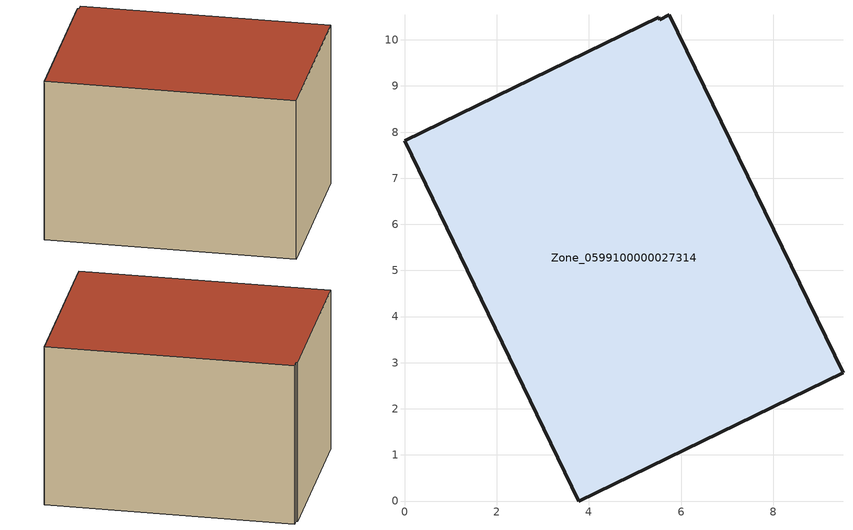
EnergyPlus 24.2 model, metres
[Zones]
Zone_0599100000027314
 floor ground (C_G): 5.54,10.44 5.74,10.54 9.51,2.78 3.78,0 0,7.81 5.51,10.49 z0
 wall outside (C_F): 3.78,0 9.51,2.78 5.74,10.54 5.54,10.44 5.51,10.49 0,7.81 3.78,0 z0:5.88
 roof outside (C_R): 5.74,10.54 5.54,10.44 5.51,10.49 0,7.81 3.78,0 9.51,2.78 z5.88
[BUILDING]
Pand.0599100000027314: North Axis=0; Terrain=City; Loads Convergence Tolerance Value=0.04; Temperature Convergence Tolerance Value=0.4; Solar Distribution=FullExterior; Maximum Number of Warmup Days=25; Minimum Number of Warmup Days=1
[Site:Location]
Rotterdam.The.Hague.AP_ZH_NLD Design_Conditions: Latitude=51.96; Longitude=4.45; Time Zone=1; Elevation=-4.5
[SITE:GROUNDTEMPERATURE:BUILDINGSURFACE]
18, 18, 18, 18, 18, 18, 18, 18, 18, 18, 18, 18
[MATERIAL] Thermal Absorptance=0.9; Solar Absorptance=0.7; Visible Absorptance=0.7
Name | Roughness | Thickness | Conductivity | Density | Specific Heat
G.TI.1946-1964 | MediumSmooth | 0.15 | 1 | 540 | 1210
F.TI.1946-1964 | Rough | 0.3 | 0.857143 | 1920 | 840
R.TI.1946-1964 | MediumRough | 0.2 | 0.277778 | 1500 | 1000
[CONSTRUCTION]
C_G: G.TI.1946-1964
C_F: F.TI.1946-1964
C_R: R.TI.1946-1964
[ZONE]
Zone_0599100000027314: Type=1; Multiplier=1; Ceiling Height=Autocalculate; Volume=Autocalculate; Floor Area=autocalculate; Part of Total Floor Area=Yes
[ZONEINFILTRATION:DESIGNFLOWRATE]
Infil_Zone_0599100000027314: Zone or ZoneList or Space or SpaceList=Zone_0599100000027314; Schedule=AlwaysOn; Design Flow Rate Calculation Method=Flow/Area; Flow Rate per Floor Area=0.003; Constant Term Coefficient=1; Temperature Term Coefficient=0; Velocity Term Coefficient=0; Velocity Squared Term Coefficient=0
[HVACTEMPLATE:ZONE:IDEALLOADSAIRSYSTEM]
Zone_0599100000027314: Maximum Heating Supply Air Temperature=50; Minimum Cooling Supply Air Temperature=13; Maximum Heating Supply Air Humidity Ratio=0.0156; Minimum Cooling Supply Air Humidity Ratio=0.0077; Heating Limit=NoLimit; Cooling Limit=NoLimit; Dehumidification Control Type=ConstantSensibleHeatRatio; Cooling Sensible Heat Ratio=0.7; Dehumidification Setpoint=60; Humidification Control Type=None; Humidification Setpoint=30; Outdoor Air Method=None; Outdoor Air Flow Rate per Person=0.00944; Outdoor Air Flow Rate per Zone Floor Area=0; Outdoor Air Flow Rate per Zone=0; Demand Controlled Ventilation Type=None; Outdoor Air Economizer Type=NoEconomizer; Heat Recovery Type=None; Sensible Heat Recovery Effectiveness=0.7; Latent Heat Recovery Effectiveness=0.65
[ZONECONTROL:THERMOSTAT]
ThermostatControl_Zone_0599100000027314: Zone or ZoneList=Zone_0599100000027314; Control Type Schedule=DualSetpointControlType; Control 1=Thermostat_Zone_0599100000027314; Temperature Difference Between Cutout And Setpoint=0
[THERMOSTATSETPOINT:DUALSETPOINT]
Thermostat_Zone_0599100000027314: Heating Setpoint Temperature Schedule=HeatingSetpoint_Zone_0599100000027314; Cooling Setpoint Temperature Schedule=CoolingSetpoint_Zone_0599100000027314
[SCHEDULE:COMPACT]
HeatingSetpoint_Zone_0599100000027314: Through: 12/31, For: AllDays, Until: 24:00, 21
CoolingSetpoint_Zone_0599100000027314: Through: 12/31, For: AllDays, Until: 24:00, 24
DualSetpointControlType: Through: 12/31, For: AllDays, Until: 24:00, 4
AlwaysOn: Through: 12/31, For: AllDays, Until: 24:00, 1
